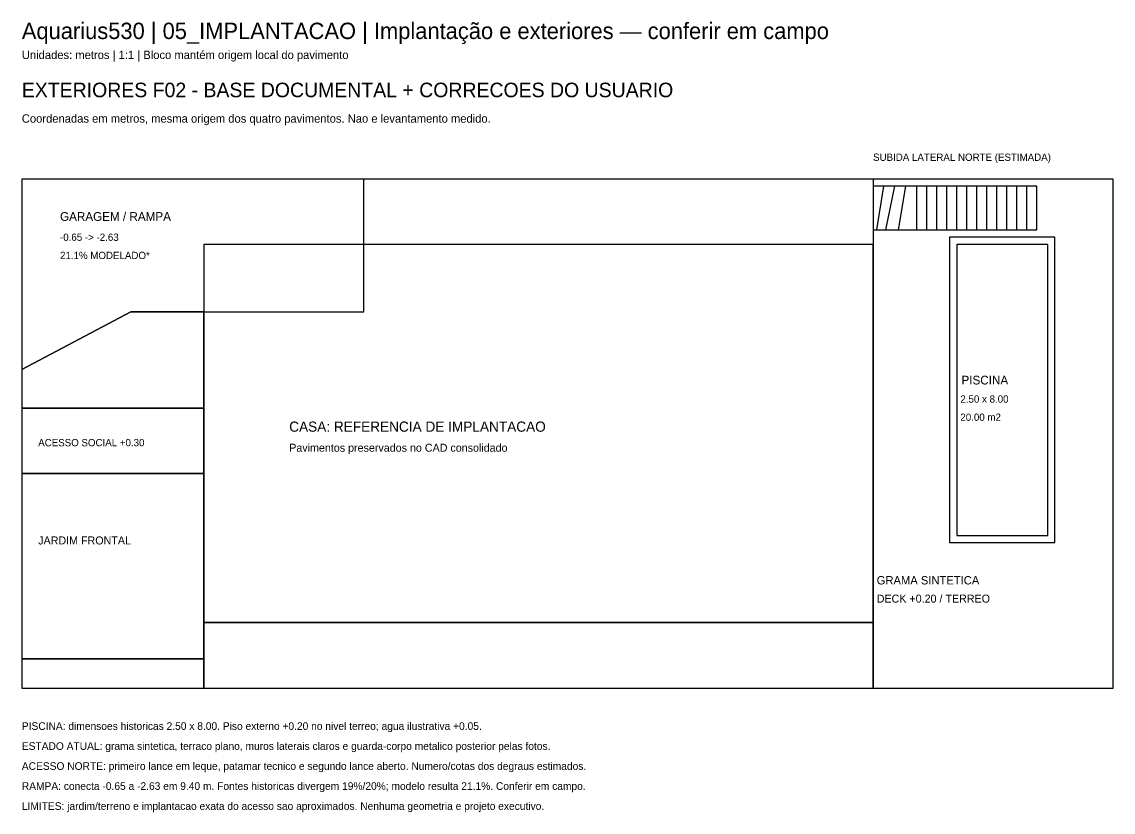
# Model space of a CAD drawing. Header units: metres. Extents: x -11 to 73, y -85 to 15.
# Drawn here: x -10.85 to 19.15, y -85.46 to -63.73 of the extents above; entities that cross this region are included whole.
import ezdxf

# ---------------------------------------------------------------- set-up
doc = ezdxf.new("R2010")
doc.units = ezdxf.units.M
for name, color, linetype in [('05_IMPLANTACAO$0$ACESSO_ESTIMADO', 30, 'Continuous'), ('05_IMPLANTACAO$0$CASA_REFERENCIA', 8, 'Continuous'), ('05_IMPLANTACAO$0$GRAMA_SINTETICA', 3, 'Continuous'), ('05_IMPLANTACAO$0$JARDIM', 3, 'Continuous'), ('05_IMPLANTACAO$0$LOTE', 7, 'Continuous'), ('05_IMPLANTACAO$0$NOTAS', 7, 'Continuous'), ('05_IMPLANTACAO$0$PISCINA', 4, 'Continuous'), ('05_IMPLANTACAO$0$RAMPA', 8, 'Continuous'), ('INDICE_PRANCHAS', 7, 'Continuous')]:
    doc.layers.add(name, color=color, linetype=linetype)

# ---------------------------------------------------------------- blocks, each defined once
blk = doc.blocks.new('05_IMPLANTACAO')
at = {"layer": '05_IMPLANTACAO$0$ACESSO_ESTIMADO'}
blk.add_lwpolyline([(12.55, 10.55), (17.05, 10.55), (17.05, 11.75), (12.55, 11.75)], close=True, dxfattribs=at)
for points in [[(12.65, 10.55), (12.85, 11.75)], [(12.9, 10.55), (13.15, 11.75)], [(13.25, 10.55), (13.45, 11.75)], [(13.75, 10.55), (13.75, 11.75)], [(14.025, 10.55), (14.025, 11.75)], [(14.3, 10.55), (14.3, 11.75)], [(14.575, 10.55), (14.575, 11.75)], [(14.85, 10.55), (14.85, 11.75)], [(15.125, 10.55), (15.125, 11.75)], [(15.4, 10.55), (15.4, 11.75)], [(15.675, 10.55), (15.675, 11.75)], [(15.95, 10.55), (15.95, 11.75)], [(16.225, 10.55), (16.225, 11.75)], [(16.5, 10.55), (16.5, 11.75)], [(16.775, 10.55), (16.775, 11.75)], [(17.05, 10.55), (17.05, 11.75)]]:
    blk.add_lwpolyline(points, dxfattribs=at)
at = {"layer": '05_IMPLANTACAO$0$CASA_REFERENCIA'}
blk.add_lwpolyline([(-5.85, -0.25), (12.55, -0.25), (12.55, 10.15), (-5.85, 10.15)], close=True, dxfattribs=at)
at = {"layer": '05_IMPLANTACAO$0$GRAMA_SINTETICA'}
blk.add_lwpolyline([(12.55, -2.05), (19.15, -2.05), (19.15, 11.95), (12.55, 11.95)], close=True, dxfattribs=at)
at = {"layer": '05_IMPLANTACAO$0$JARDIM'}
for points in [[(-10.85, 5.65), (-5.85, 5.65), (-5.85, 8.3), (-7.85, 8.3), (-10.85, 6.71)], [(-10.85, -1.25), (-5.85, -1.25), (-5.85, 3.85), (-10.85, 3.85)]]:
    blk.add_lwpolyline(points, close=True, dxfattribs=at)
at = {"layer": '05_IMPLANTACAO$0$LOTE'}
blk.add_lwpolyline([(-10.85, -2.05), (19.15, -2.05), (19.15, 11.95), (-10.85, 11.95)], close=True, dxfattribs=at)
at = {"layer": '05_IMPLANTACAO$0$PISCINA'}
for points in [[(14.65, 1.95), (17.55, 1.95), (17.55, 10.35), (14.65, 10.35)], [(14.85, 2.15), (17.35, 2.15), (17.35, 10.15), (14.85, 10.15)]]:
    blk.add_lwpolyline(points, close=True, dxfattribs=at)
at = {"layer": '05_IMPLANTACAO$0$RAMPA'}
for points in [[(-10.85, 6.71), (-7.85, 8.3), (-1.45, 8.3), (-1.45, 11.95), (-10.85, 11.95)], [(-10.85, 3.85), (-5.85, 3.85), (-5.85, 5.65), (-10.85, 5.65)], [(-5.85, -2.05), (12.55, -2.05), (12.55, -0.25), (-5.85, -0.25)], [(-10.85, -2.05), (-5.85, -2.05), (-5.85, -1.25), (-10.85, -1.25)]]:
    blk.add_lwpolyline(points, close=True, dxfattribs=at)
at = {"layer": '05_IMPLANTACAO$0$NOTAS'}
for s, height, p in [('EXTERIORES F02 - BASE DOCUMENTAL + CORRECOES DO USUARIO', 0.4, (-10.85, 14.2)), ('Coordenadas em metros, mesma origem dos quatro pavimentos. Nao e levantamento medido.', 0.23, (-10.85, 13.5)), ('SUBIDA LATERAL NORTE (ESTIMADA)', 0.2, (12.55, 12.45)), ('GARAGEM / RAMPA', 0.24, (-9.8, 10.8)), ('-0.65 -> -2.63', 0.2, (-9.8, 10.25)), ('21.1% MODELADO*', 0.2, (-9.8, 9.75)), ('PISCINA', 0.24, (14.98, 6.3)), ('2.50 x 8.00', 0.2, (14.95, 5.8)), ('20.00 m2', 0.2, (14.95, 5.3)), ('CASA: REFERENCIA DE IMPLANTACAO', 0.28, (-3.5, 5)), ('ACESSO SOCIAL +0.30', 0.2, (-10.4, 4.6)), ('Pavimentos preservados no CAD consolidado', 0.22, (-3.5, 4.45)), ('JARDIM FRONTAL', 0.22, (-10.4, 1.9)), ('GRAMA SINTETICA', 0.23, (12.65, 0.8)), ('DECK +0.20 / TERREO', 0.22, (12.65, 0.3)), ('PISCINA: dimensoes historicas 2.50 x 8.00. Piso externo +0.20 no nivel terreo; agua ilustrativa +0.05.', 0.21, (-10.85, -3.2)), ('ESTADO ATUAL: grama sintetica, terraco plano, muros laterais claros e guarda-corpo metalico posterior pelas fotos.', 0.21, (-10.85, -3.75)), ('ACESSO NORTE: primeiro lance em leque, patamar tecnico e segundo lance aberto. Numero/cotas dos degraus estimados.', 0.21, (-10.85, -4.3)), ('RAMPA: conecta -0.65 a -2.63 em 9.40 m. Fontes historicas divergem 19%/20%; modelo resulta 21.1%. Conferir em campo.', 0.21, (-10.85, -4.85)), ('LIMITES: jardim/terreno e implantacao exata do acesso sao aproximados. Nenhuma geometria e projeto executivo.', 0.21, (-10.85, -5.4))]:
    blk.add_text(s, height=height, dxfattribs=at).set_placement(p)

msp = doc.modelspace()

# ---------------------------------------------------------------- block references
msp.add_blockref('05_IMPLANTACAO', (0, -80))

# ---------------------------------------------------------------- texts
at = {"layer": 'INDICE_PRANCHAS'}
for s, height, p in [('Aquarius530 | 05_IMPLANTACAO | Implantação e exteriores — conferir em campo', 0.45, (-10.85, -64.2)), ('Unidades: metros | 1:1 | Bloco mantém origem local do pavimento', 0.23, (-10.85, -64.75))]:
    msp.add_text(s, height=height, dxfattribs=at).set_placement(p)

doc.saveas('drawing.dxf')
